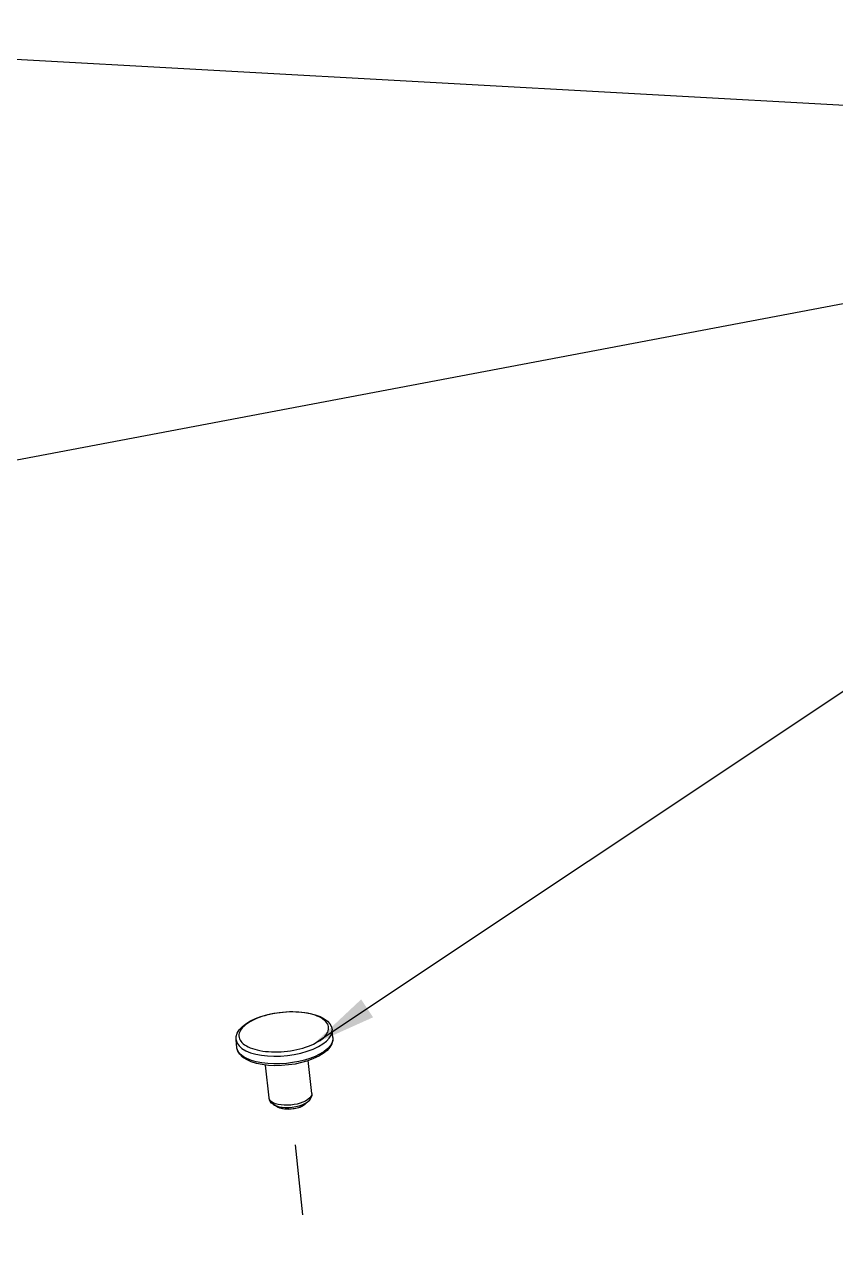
# Model space of a CAD drawing. Header units: millimetres. Extents: x 0 to 594, y 0 to 420.
# Drawn here: x 222.1 to 259.8, y 304.4 to 361.8 of the extents above; entities that cross this region are included whole.
import ezdxf

# ---------------------------------------------------------------- set-up
doc = ezdxf.new("R2010")
doc.units = ezdxf.units.MM
doc.header["$LTSCALE"] = 32.67
doc.linetypes.add('DASHED', pattern=[0.2, 0.1, -0.1])
doc.layers.get('0').update_dxf_attribs({"linetype": 'CONTINUOUS'})
doc.styles.get("Standard").update_dxf_attribs({"font": 'txt', "width": 0.8})
doc.dimstyles.get("Standard").update_dxf_attribs({"dimtxt": 2.5, "dimasz": 3, "dimexe": 1.5, "dimexo": 1.2, "dimtad": 1, "dimdsep": 46, "dimtxsty": 'STANDARD', "dimblk": '_FILLED', "dimblk1": '_FILLED', "dimblk2": '_FILLED', "dimcen": 0.09, "dimazin": 2, "dimtol": 1, "dimtp": 0.01, "dimtm": 0.01, "dimtfac": 1, "dimtofl": 0, "dimtmove": 0, "dimatfit": 3, "dimldrblk": '_FILLED', "dimfxl": 1, "dimtolj": 1, "dimarcsym": 0})

# ---------------------------------------------------------------- blocks, each defined once
blk = doc.blocks.new('_FILLED')
at = {"color": 0, "linetype": 'BYBLOCK'}
blk.add_solid([(0, 0), (-1, 0.167), (-1, -0.167)], dxfattribs=at)

msp = doc.modelspace()

# ---------------------------------------------------------------- linework, layer by layer
at = {"color": 7, "linetype": 'CONTINUOUS'}
for p, q in [((232.636, 315.423), (232.643, 315.427)), ((236.426, 314.652), (236.389, 315.011)), ((236.426, 314.652), (236.427, 314.573)), ((231.95, 314.189), (231.913, 314.547)), ((231.96, 314.131), (231.95, 314.189)), ((232.014, 314.002), (231.96, 314.131)), ((235.638, 314.404), (235.631, 314.4)), ((235.44, 312.042), (235.281, 313.576)), ((233.45, 311.836), (233.291, 313.372)), ((233.829, 311.423), (233.657, 311.533)), ((233.865, 311.403), (233.829, 311.423)), ((233.949, 311.367), (233.865, 311.403)), ((235.3, 311.703), (235.153, 311.56))]:
    msp.add_line(p, q, dxfattribs=at)
at = {"color": 7, "linetype": 'DASHED'}
msp.add_line((240.401, 254.406), (234.51, 311.311), dxfattribs=at)
at = {"color": 7, "linetype": 'CONTINUOUS'}
for points in [[(232.587, 315.425), (232.819, 315.534), (233.074, 315.63), (233.348, 315.709), (233.635, 315.773), (233.93, 315.819), (234.229, 315.848), (234.527, 315.859), (234.818, 315.85), (235.099, 315.824), (235.363, 315.778), (235.607, 315.714), (235.827, 315.631), (236.017, 315.53), (236.171, 315.413), (236.284, 315.285), (236.356, 315.15), (236.389, 315.011)], [(235.638, 314.404), (235.737, 314.46), (235.83, 314.52), (235.913, 314.58), (235.987, 314.644), (236.052, 314.707), (236.107, 314.773), (236.152, 314.838), (236.187, 314.904), (236.211, 314.971), (236.225, 315.037), (236.228, 315.102), (236.22, 315.166), (236.202, 315.23), (236.174, 315.291), (236.135, 315.351), (236.086, 315.408), (236.027, 315.463), (235.959, 315.515), (235.88, 315.564), (235.794, 315.609), (235.698, 315.652), (235.596, 315.69), (235.487, 315.724), (235.369, 315.755), (235.247, 315.78), (235.116, 315.802), (234.983, 315.819), (234.844, 315.832), (234.703, 315.84), (234.558, 315.843), (234.411, 315.842), (234.263, 315.835), (234.114, 315.824), (233.965, 315.809), (233.817, 315.789), (233.671, 315.764), (233.527, 315.735), (233.387, 315.703), (233.248, 315.665), (233.116, 315.625), (232.987, 315.579), (232.866, 315.532), (232.75, 315.48), (232.643, 315.427)], [(231.913, 314.547), (231.918, 314.695), (231.964, 314.848), (232.056, 315.004), (232.195, 315.155), (232.374, 315.297), (232.587, 315.425)], [(232.636, 315.423), (232.537, 315.367), (232.444, 315.307), (232.361, 315.247), (232.287, 315.183), (232.222, 315.12), (232.167, 315.054), (232.122, 314.989), (232.087, 314.922), (232.063, 314.856), (232.049, 314.79), (232.046, 314.725), (232.054, 314.66), (232.072, 314.597), (232.1, 314.536), (232.139, 314.476), (232.188, 314.419), (232.247, 314.364), (232.315, 314.312), (232.394, 314.263), (232.48, 314.218), (232.576, 314.175), (232.678, 314.137), (232.787, 314.103), (232.905, 314.072), (233.027, 314.046), (233.158, 314.024), (233.291, 314.007), (233.43, 313.995), (233.571, 313.987), (233.716, 313.984), (233.863, 313.985), (234.011, 313.991), (234.16, 314.002), (234.309, 314.018), (234.457, 314.038), (234.603, 314.062), (234.747, 314.091), (234.887, 314.124), (235.026, 314.162), (235.158, 314.202), (235.287, 314.247), (235.408, 314.295), (235.524, 314.347), (235.631, 314.4)], [(235.752, 314.229), (235.958, 314.352), (236.129, 314.486), (236.254, 314.618), (236.341, 314.756), (236.385, 314.895), (236.389, 315.011)], [(236.426, 314.652), (236.422, 314.506), (236.377, 314.356), (236.287, 314.202), (236.153, 314.052), (235.979, 313.912), (235.771, 313.785)], [(231.913, 314.547), (231.916, 314.524), (231.961, 314.388), (232.054, 314.259), (232.189, 314.142), (232.375, 314.034), (232.592, 313.946)], [(235.771, 313.785), (235.527, 313.668), (235.258, 313.567), (234.969, 313.484), (234.665, 313.419), (234.352, 313.373), (234.037, 313.347), (233.724, 313.341), (233.42, 313.356), (233.13, 313.392), (232.86, 313.448), (232.614, 313.526), (232.399, 313.623), (232.221, 313.74), (232.087, 313.872), (231.999, 314.012), (231.954, 314.158), (231.95, 314.189)], [(232.592, 313.946), (232.834, 313.877), (233.106, 313.826), (233.384, 313.795), (233.681, 313.783), (233.989, 313.79), (234.305, 313.816), (234.622, 313.862), (234.934, 313.928), (235.225, 314.011), (235.508, 314.115), (235.752, 314.229)], [(236.427, 314.573), (236.393, 314.431), (236.312, 314.287), (236.188, 314.148), (236.014, 314.007), (235.808, 313.88)], [(232.629, 313.587), (232.418, 313.672), (232.241, 313.773), (232.109, 313.882), (232.014, 314.002)], [(235.808, 313.88), (235.593, 313.776), (235.351, 313.682), (235.099, 313.603), (234.833, 313.538), (234.552, 313.486), (234.265, 313.449), (233.972, 313.428), (233.677, 313.425), (233.39, 313.439), (233.118, 313.471), (232.857, 313.522), (232.629, 313.587)], [(233.752, 311.569), (233.642, 311.614), (233.555, 311.669), (233.491, 311.734), (233.456, 311.805), (233.45, 311.836)], [(233.657, 311.533), (233.569, 311.602), (233.507, 311.676), (233.469, 311.755), (233.45, 311.836)], [(235.44, 312.042), (235.439, 311.997), (235.413, 311.918), (235.354, 311.838), (235.266, 311.762), (235.152, 311.692)], [(235.44, 312.042), (235.438, 311.959), (235.417, 311.874), (235.372, 311.788), (235.3, 311.703)], [(233.657, 311.533), (233.703, 311.506), (233.806, 311.464)], [(235.152, 311.692), (235.03, 311.636), (234.901, 311.591), (234.761, 311.553), (234.62, 311.526), (234.465, 311.506), (234.314, 311.497), (234.162, 311.498), (234.014, 311.511), (233.878, 311.534), (233.752, 311.569)], [(233.806, 311.464), (233.925, 311.431), (234.059, 311.408), (234.21, 311.397), (234.367, 311.397), (234.531, 311.41), (234.693, 311.436), (234.853, 311.474), (234.996, 311.522), (235.123, 311.58)], [(235.008, 311.455), (234.887, 311.399), (234.757, 311.356), (234.621, 311.326), (234.482, 311.308), (234.342, 311.302), (234.205, 311.309), (234.072, 311.329), (233.947, 311.365), (233.84, 311.416), (233.829, 311.423)], [(235.027, 311.47), (234.929, 311.423), (234.817, 311.383), (234.698, 311.352), (234.571, 311.329), (234.439, 311.316), (234.305, 311.313), (234.176, 311.32), (234.055, 311.339), (233.949, 311.367)], [(235.153, 311.56), (235.114, 311.526), (235.008, 311.455)], [(235.153, 311.56), (235.109, 311.522), (235.027, 311.47)], [(235.123, 311.58), (235.222, 311.639), (235.3, 311.703)]]:
    msp.add_lwpolyline(points, dxfattribs=at)

# ---------------------------------------------------------------- leaders
for points in [[(198.634, 361.496), (295.182, 356.152)], [(168.875, 331.567), (295.228, 355.465)], [(235.524, 314.347), (295.657, 354.414)]]:
    msp.add_leader(points, dimstyle='STANDARD', override={"dimtad": 0}, dxfattribs=at)

doc.saveas('drawing.dxf')
